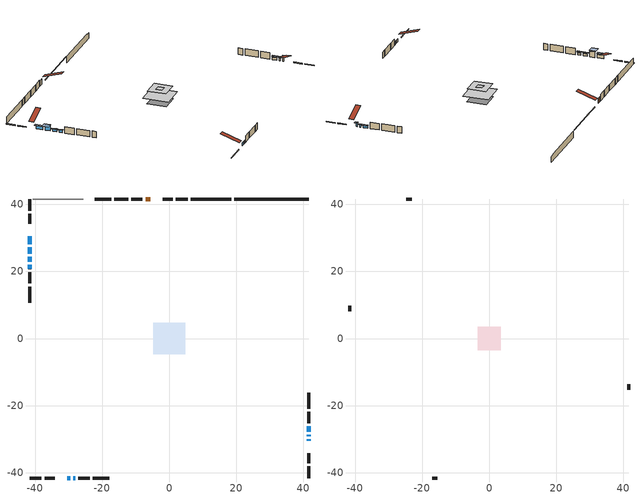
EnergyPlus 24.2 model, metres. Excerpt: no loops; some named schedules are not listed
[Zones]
conditioned space
 floor adiabatic (AdiabaticFloorConstruction): -4.72,-4.72 -4.72,4.72 4.72,4.72 4.72,-4.72 z0.75
 floor foundation (Slab1 construction): -3.57,-3.57 -3.57,3.57 3.57,3.57 3.57,-3.57 z-1.69
 wall outside (RimJoist2 construction): 5.46,41.62 1.98,41.62 / -41.62,-41.62 -38.15,-41.62 / -41.62,41.62 -41.62,38.15 / 41.62,-41.62 41.62,-38.15 z0.75:1.05
 wall outside (RimJoist3 construction): 1.06,41.62 -1.97,41.62 / -37.22,-41.62 -34.19,-41.62 / -41.62,37.22 -41.62,34.19 / 41.62,-37.22 41.62,-34.19 z0.75:1.05
 wall outside (AdiabaticWallConstruction 1): -5.68,41.62 -7.06,41.62 z0.75:2.78
 wall outside (AdiabaticWallConstruction): 41.62,-30.48 41.62,-30.08 z0.75:2.22; -41.62,30.48 -41.62,28.1 z0.75:2.15; -41.62,27.17 -41.62,25.34 z0.75:2.88; -30.48,-41.62 -29.57,-41.62 / -28.64,-41.62 -28.03,-41.62 z0.75:1.97; -41.62,24.41 -41.62,22.89 / -41.62,21.96 -41.62,20.74 / 41.62,-29.15 41.62,-28.69 / 41.62,-27.76 41.62,-26.24 z0.75:1.67
 wall outside (Wall1 construction): -7.99,41.62 -11.38,41.62 / -27.1,-41.62 -23.71,-41.62 / -41.62,19.81 -41.62,16.42 / 41.62,-25.31 41.62,-21.92 z0.75:3.19
 wall outside (Wall3 construction): -17.38,41.62 -22.21,41.62 / -22.78,-41.62 -17.95,-41.62 / -41.62,15.49 -41.62,10.66 / 41.62,-20.99 41.62,-16.16 z0.75:3.19
 wall foundation (FoundationWall1 construction): 19.44,41.62,-1.69 19.44,41.62,0.75 39.41,41.62,0.75 39.41,41.62,0.42 41.62,41.62,0.42 41.62,41.62,-1.69
 wall othersidecoefficients (RimJoist1 construction): 18.51,41.62 6.39,41.62 z0.75:1.05
 wall othersidecoefficients (Wall2 construction): -12.31,41.62 -16.45,41.62 z0.75:3.19
 wall adiabatic (Wall6 construction): -25.63,41.62 -40.7,41.62 z0.75:3.19
 window (WindowConstruction 7): 41.62,-30.48 41.62,-30.08 z0.75:2.22
 window (WindowConstruction): -41.62,30.48 -41.62,28.1 z0.75:2.15
 window (WindowConstruction 1): -41.62,27.17 -41.62,25.34 z0.75:2.88
 window (WindowConstruction 2): -30.48,-41.62 -29.57,-41.62 z0.75:1.97
 window (WindowConstruction 3): -41.62,24.41 -41.62,22.89 z0.75:1.66
 window (WindowConstruction 4): -41.62,21.96 -41.62,20.74 z0.75:1.66
 window (WindowConstruction 5): 41.62,-29.15 41.62,-28.69 z0.75:1.66
 window (WindowConstruction 6): 41.62,-27.76 41.62,-26.24 z0.75:1.66
 window (WindowConstruction 8): -28.64,-41.62 -28.03,-41.62 z0.75:1.97
 door (Door): -5.68,41.62 -7.06,41.62 z0.75:2.78
 ceiling adiabatic (AdiabaticFloorConstruction): 4.72,-4.72 4.72,4.72 -4.72,4.72 -4.72,-4.72 z0.75
attic - vented
 floor to conditioned space (Floor1 construction Reversed): -1.09,-1.09 -1.09,1.09 1.09,1.09 1.09,-1.09 z3.19
 floor to conditioned space (Floor2 construction Reversed): -3.43,-3.43 -3.43,3.43 3.43,3.43 3.43,-3.43 z3.19
 wall outside (Wall4 construction): -23.14,41.62 -24.7,41.62 / -17.02,-41.62 -15.46,-41.62 / -41.62,9.73 -41.62,8.16 / 41.62,-15.23 41.62,-13.66 z0.75:3.19
 roof outside (Roof1 construction): -4.75,41.62,3.19 -4.75,34.61,5.53 -2.9,34.61,5.53 -2.9,41.62,3.19; -31.41,-41.62,3.19 -31.41,-34.61,5.53 -33.26,-34.61,5.53 -33.26,-41.62,3.19; -41.62,31.41,3.19 -34.61,31.41,5.53 -34.61,33.26,5.53 -41.62,33.26,3.19; 41.62,-31.41,3.19 34.61,-31.41,5.53 34.61,-33.26,5.53 41.62,-33.26,3.19
shading: 41.62,-29.78 41.62,-30.78 42.54,-30.78 42.54,-29.78 z2.52; -41.62,27.8 -41.62,30.78 -42.54,30.78 -42.54,27.8 z2.44; -41.62,25.04 -41.62,27.47 -44.07,27.47 -44.07,25.04 z3.18; -41.62,22.59 -41.62,24.71 -42.23,24.71 -42.23,22.59 z1.96; -41.62,20.44 -41.62,22.26 -42.23,22.26 -42.23,20.44 z1.96; 41.62,-28.39 41.62,-29.45 42.23,-29.45 42.23,-28.39 z1.96; 41.62,-25.94 41.62,-28.06 42.54,-28.06 42.54,-25.94 z1.96
[Building]
Building 1: Terrain=Suburbs
[Site:Location]
Summerland CS_BC: Latitude {deg}=49.56; Longitude {deg}=-119.65; Time Zone {hr}=-8; Elevation {m}=454; Keep Site Location Information=Yes
[Site:GroundTemperature:Shallow]
5.06956, 3.19416, 3.04397, 3.93394, 7.50669, 11.0628, 14.1458, 16.0987, 16.2646, 14.6762, 11.6719, 8.22487
[Site:WaterMainsTemperature]
Calculation Method=Schedule; Temperature Schedule=mains temperature schedule
[Material] Roughness=Rough; Thermal Absorptance=0.9
Name | Thickness {m} | Conductivity {W/m-K} | Density {kg/m3} | Specific Heat {J/kg-K} | Solar Absorptance | Visible Absorptance
asphalt or fiberglass shingles | 0.00635 | 0.162714 | 1121.4 | 1465.45 | 0.4 | 0.4
ceiling loosefill ins | 0.169333 | 0.0480833 | 16.02 | 1046.75 | 0.7 | 0.7
ceiling stud and cavity | 0.1397 | 0.785492 | 65.682 | 1177.47 | 0.7 | 0.7
ceiling stud and cavity 1 | 0.1397 | 0.566682 | 65.682 | 1177.47 | 0.7 | 0.7
concrete 4.0 in. | 0.1016 | 1.803125 | 2242.8 | 837.4 | 0.7 | 0.7
concrete 8.0 in. | 0.2032 | 1.803125 | 2242.8 | 837.4 | 0.7 | 0.7
door material | 0.04445 | 0.188738 | 512.64 | 1214.23 | 0.7 | 0.7
exterior vertical ins | 0.0371966 | 0.029427 | 32.04 | 1214.23 | 0.7 | 0.7
floor covering | 0.0127 | 0.0433444 | 54.468 | 1339.84 | 0.6 | 0.6
floor rigid ins; wall rigid ins | 0.512978 | 0.029427 | 32.04 | 1214.23 | 0.7 | 0.7
floor stud and cavity | 0.1397 | 1.75129 | 37.0049 | 1207.88 | 0.7 | 0.7
furniture material conditioned space 1 | 0.1524 | 0.115458 | 640.8 | 1214.23 | 0.6 | 0.6
gypsum board | 0.0127 | 0.160291 | 801 | 837.4 | 0.6 | 0.6
gypsum board 1 | 0.0127 | 0.160291 | 801 | 837.4 | 0.7 | 0.7
osb sheathing 0.5 in. | 0.0127 | 0.115458 | 512.64 | 1214.23 | 0.7 | 0.7
osb sheathing 0.5 in. 1 | 0.0127 | 0.115458 | 512.64 | 1214.23 | 0.4 | 0.4
osb sheathing 0.75 in. | 0.01905 | 0.115458 | 512.64 | 1214.23 | 0.7 | 0.7
osb sheathing 2.0 in. | 0.0508 | 0.115458 | 512.64 | 1214.23 | 0.7 | 0.7
rim joist stud and cavity | 0.0508 | 0.0375102 | 125.044 | 1163.47 | 0.6 | 0.6
rim joist stud and cavity 1 | 0.0508 | 0.042578 | 125.044 | 1163.47 | 0.6 | 0.6
wall stud and cavity | 0.1397 | 0.0973478 | 139.0536 | 1170.24 | 0.7 | 0.7
wall stud and cavity 1 | 0.1397 | 0.11374 | 139.0536 | 1170.24 | 0.7 | 0.7
wall stud and cavity 2 | 0.1397 | 0.0979488 | 139.0536 | 1170.24 | 0.7 | 0.7
wall stud and cavity 3 | 0.0889 | 6.1454 | 50.32683 | 1063.81 | 0.6 | 0.6
wall stud and cavity 4 | 0.1397 | 0.0879052 | 139.0536 | 1170.24 | 0.7 | 0.7
wall stud and cavity 5 | 0.0889 | 0.380278 | 52.3479 | 1209.89 | 0.7 | 0.7
wall stud and cavity 6 | 0.0889 | 0.391764 | 83.0341 | 1211.67 | 0.7 | 0.7
wood siding | 0.0254 | 0.102417 | 544.68 | 1172.36 | 0.4 | 0.4
wood siding 1 | 0.00254 | 0.102417 | 544.68 | 1172.36 | 0.4 | 0.4
wood siding 2; wood siding 3; wood siding 4 | 0.0254 | 0.102417 | 544.68 | 1172.36 | 0.7 | 0.7
[WindowMaterial:SimpleGlazingSystem]
Name | U-Factor {W/m2-K} | Solar Heat Gain Coefficient
WindowMaterial | 2.92871 | 0.63
WindowMaterial 1 | 2.97187 | 0.6
WindowMaterial 2 | 2.99685 | 0.54
WindowMaterial 3 | 2.97868 | 0.56
WindowMaterial 4 | 3.05136 | 0.42
WindowMaterial 5 | 3.01275 | 0.58
WindowMaterial 6 | 3.01842 | 0.5
[Construction]
AdiabaticFloorConstruction: floor stud and cavity, floor rigid ins, osb sheathing 0.75 in., floor covering
AdiabaticWallConstruction: wood siding 3, wall rigid ins, wall stud and cavity 5, gypsum board
AdiabaticWallConstruction 1: wood siding 4, wall rigid ins, wall stud and cavity 5, gypsum board
Door: door material
Floor1 construction Reversed: gypsum board, ceiling stud and cavity, ceiling loosefill ins
Floor2 construction Reversed: gypsum board, ceiling stud and cavity 1, ceiling loosefill ins
FoundationWall1 construction: concrete 8.0 in., gypsum board 1
furniture construction conditioned space 1: furniture material conditioned space 1
PartitionWallConstruction: gypsum board, wall stud and cavity 6, gypsum board
RimJoist1 construction: osb sheathing 2.0 in., rim joist stud and cavity
RimJoist2 construction; RimJoist3 construction: wood siding 2, osb sheathing 2.0 in., rim joist stud and cavity 1
Roof1 construction: asphalt or fiberglass shingles
Slab1 construction: concrete 4.0 in.
Wall1 construction: wood siding, osb sheathing 0.5 in., wall stud and cavity, gypsum board
Wall2 construction: osb sheathing 0.5 in. 1, wall stud and cavity 1, gypsum board
Wall3 construction: wood siding, osb sheathing 0.5 in., wall stud and cavity 2, gypsum board
Wall4 construction: wood siding 1, wall stud and cavity 3
Wall6 construction: osb sheathing 0.5 in. 1, wall stud and cavity 4, gypsum board
WindowConstruction: WindowMaterial
WindowConstruction 1: WindowMaterial 1
WindowConstruction 2; WindowConstruction 4: WindowMaterial 2
WindowConstruction 3; WindowConstruction 6: WindowMaterial 3
WindowConstruction 5: WindowMaterial 4
WindowConstruction 7: WindowMaterial 5
WindowConstruction 8: WindowMaterial 6
[Zone] Multiplier=1; Part of Total Floor Area=Yes
Name | Volume {m3}
attic - vented | 19.7231
conditioned space | 360.1
[Space]
Name | Zone | Volume {m3}
attic - vented 1 | attic - vented | 19.7231
conditioned space 1 | conditioned space | 360.1
[ZoneInfiltration:EffectiveLeakageArea]
infil attic - vented 1: Zone or Space=attic - vented 1; Schedule=Always On Discrete; Effective Air Leakage Area {cm2}=2492.64; Stack Coefficient=0.000332256; Wind Coefficient=1.23156e-05
[ZoneMixing]
whole house fan mix: Zone or Space=attic - vented; Schedule=Always On Continuous; Design Flow Rate Calculation Method=Flow/Zone; Design Flow Rate {m3/s}=0; Source Zone or Space=conditioned space
[SurfaceProperty:OtherSideCoefficients]
other non-freezing space: Combined Convective/Radiative Film Coefficient {W/m2-K}=8.35; Constant Temperature Coefficient=1; External Dry-Bulb Temperature Coefficient=0; Ground Temperature Coefficient=0; Wind Speed Coefficient=0; Zone Air Temperature Coefficient=0; Constant Temperature Schedule=other non-freezing space; Previous Other Side Temperature Coefficient=0
[SurfaceProperty:ExposedFoundationPerimeter]
Slab1: Exposed Perimeter Calculation Method=TotalExposedPerimeter; Total Exposed Perimeter {m}=22.189
[InternalMass] Zone or ZoneList=conditioned space; Space or SpaceList=conditioned space 1
Name | Construction | Surface Area {m2}
furniture mass conditioned space 1 | furniture construction conditioned space 1 | 56.0841
partition wall mass | PartitionWallConstruction | 140.21
[Lights]
interior lighting: Zone or ZoneList or Space or SpaceList=conditioned space 1; Schedule=interior lighting schedule; Design Level Calculation Method=LightingLevel; Lighting Level {W}=343.2; Return Air Fraction=0; Fraction Radiant=0.6; Fraction Visible=0.2; Fraction Replaceable=1
[People]
occupants: Zone or ZoneList or Space or SpaceList=conditioned space 1; Number of People Schedule=occupants schedule; Number of People Calculation Method=People; Number of People=3; Fraction Radiant=0.314171; Sensible Heat Fraction=0.56303; Activity Level Schedule=occupants activity schedule; Carbon Dioxide Generation Rate {m3/s-W}=0; Enable ASHRAE 55 Comfort Warnings=No; Mean Radiant Temperature Calculation Type=EnclosureAveraged
[ElectricEquipment] Zone or ZoneList or Space or SpaceList=conditioned space 1; Design Level Calculation Method=EquipmentLevel
Name | Schedule | Design Level {W} | Fraction Latent | Fraction Radiant | Fraction Lost
clothes dryer | clothes dryer schedule | 140.772 | 0.015 | 0.081 | 0.85
clothes washer | clothes washer schedule | 32.1985 | 0.03 | 0.162 | 0.7
cooking range | cooking range schedule | 208.969 | 0.08 | 0.432 | 0.2
dishwasher | dishwasher schedule | 66.8632 | 0.3 | 0.18 | 0.4
fridge | fridge schedule | 72.9452 | 0 | 0.6 | 0
mech vent bath fan 0 | mech vent bath fan 0 schedule | 25.1 | 0 | 0 | 1
mech vent bath fan 1 | mech vent bath fan 1 schedule | 25.1 | 0 | 0 | 1
mech vent house fan | mech vent house fan schedule | 0 | 0 | 0 | 1
mech vent house fan cfis | mech vent house fan cfis schedule | 0 | 0 | 0 | 0
mech vent range fan 0 | mech vent range fan 0 schedule | 57 | 0 | 0 | 1
misc plug loads | misc plug loads schedule | 494.7 | 0.045 | 0.513 | 0.1
whole house fan | Always On Discrete | 0 | 0 | 0 | 1
[OtherEquipment] Zone or ZoneList or Space or SpaceList=conditioned space 1; Design Level Calculation Method=EquipmentLevel
Name | Fuel Type | Schedule | Design Level {W} | Fraction Latent | Fraction Radiant | Fraction Lost
clothes dryer 1 | Electricity | clothes dryer schedule | 0 | 0.015 | 0.081 | 0.85
cooking range 1 | Electricity | cooking range schedule | 0 | 0.08 | 0.432 | 0.2
general water use latent | None | general water use schedule | 59.3978 | 1 | 0 | 0
general water use sensible | None | general water use schedule | -58.539 | 0 | 0.6 | 0
mech vent house fan latent load | None | Always On Discrete | 0 | 1 | 0 | 0
mech vent house fan sensible load | None | Always On Discrete | 0 | 0 | 0 | 0
water heater energy adjustment1 | Electricity | Always On Discrete | 0.01 | 0 | 0 | 1
[ZoneInfiltration:DesignFlowRate] Zone or ZoneList or Space or SpaceList=conditioned space 1; Schedule=Always On Discrete; Design Flow Rate Calculation Method=Flow/Zone; Design Flow Rate {m3/s}=0
infil flow; natural vent flow; whole house fan flow
[AvailabilityManager:Scheduled]
central ac and furnace airloop Availability Manager: Schedule=Always On Discrete
[Foundation:Kiva]
Foundation Kiva 1: Initial Indoor Air Temperature {C}=18; Wall Height Above Grade {m}=0.749991; Wall Depth Below Slab {m}=0.2032; Custom Block Material Name 1=exterior vertical ins; Custom Block Depth 1 {m}=2.43998; Custom Block X Position 1 {m}=0.2159; Custom Block Z Position 1 {m}=0
[Foundation:Kiva:Settings]
Soil Conductivity {W/m-K}=0.849921; Soil Density {kg/m3}=1842.3; Soil Specific Heat {J/kg-K}=418.7; Ground Solar Absorptivity=0.9; Ground Thermal Absorptivity=0.9; Ground Surface Roughness {m}=0.03; Far-Field Width {m}=40; Deep-Ground Boundary Condition=ZeroFlux; Deep-Ground Depth {m}=40; Minimum Cell Dimension {m}=0.2; Maximum Cell Growth Coefficient=3; Simulation Timestep=Timestep
[Exterior:Lights]
exterior lighting: Schedule=exterior lighting schedule; Design Level {W}=75.6
[EnergyManagementSystem:GlobalVariable]
central_ac_and_furnace_airloop_Fan_RTF
infil_program_Qfan
infil_program_Qinf
natural_vent_program_Qnv
natural_vent_program_Qwhf
[EnergyManagementSystem:Sensor]
Name | Output:Variable or Output:Meter Index Key | Output:Variable or Output:Meter
airflow_gain | infil flow | Infiltration Sensible Heat Gain Energy
airflow_gain_1 | natural vent flow | Infiltration Sensible Heat Gain Energy
airflow_gain_2 | whole house fan flow | Infiltration Sensible Heat Gain Energy
airflow_loss | infil flow | Infiltration Sensible Heat Loss Energy
airflow_loss_1 | natural vent flow | Infiltration Sensible Heat Loss Energy
airflow_loss_2 | whole house fan flow | Infiltration Sensible Heat Loss Energy
clg_load_cond |  | Cooling:EnergyTransfer:Zone:CONDITIONED SPACE
clg_sp_s; clg_sp_s_1 | cooling setpoint | Schedule Value
clothes_dryer_exhaust_0_sch_s | clothes dryer exhaust 0 schedule | Schedule Value
cool_season | cooling season schedule | Schedule Value
htg_load_cond |  | Heating:EnergyTransfer:Zone:CONDITIONED SPACE
htg_sp_s; htg_sp_s_1 | heating setpoint | Schedule Value
ig_ee_conv | clothes dryer | Electric Equipment Convective Heating Energy
ig_ee_conv_2 | cooking range | Electric Equipment Convective Heating Energy
ig_ee_conv_4 | fridge | Electric Equipment Convective Heating Energy
ig_ee_conv_5 | misc plug loads | Electric Equipment Convective Heating Energy
ig_ee_conv_6 | whole house fan | Electric Equipment Convective Heating Energy
ig_ee_rad | clothes dryer | Electric Equipment Radiant Heating Energy
ig_ee_rad_2 | cooking range | Electric Equipment Radiant Heating Energy
ig_ee_rad_4 | fridge | Electric Equipment Radiant Heating Energy
ig_ee_rad_5 | misc plug loads | Electric Equipment Radiant Heating Energy
ig_ee_rad_6 | whole house fan | Electric Equipment Radiant Heating Energy
ig_lgt_conv | interior lighting | Lights Convective Heating Energy
ig_lgt_rad | interior lighting | Lights Radiant Heating Energy
ig_lgt_vis | interior lighting | Lights Visible Radiation Heating Energy
ig_oe_conv | clothes dryer 1 | Other Equipment Convective Heating Energy
ig_oe_conv_1 | cooking range 1 | Other Equipment Convective Heating Energy
ig_oe_conv_2 | general water use latent | Other Equipment Convective Heating Energy
ig_oe_conv_3 | general water use sensible | Other Equipment Convective Heating Energy
ig_oe_conv_4 | water heater energy adjustment1 | Other Equipment Convective Heating Energy
ig_oe_rad | clothes dryer 1 | Other Equipment Radiant Heating Energy
ig_oe_rad_1 | cooking range 1 | Other Equipment Radiant Heating Energy
ig_oe_rad_2 | general water use latent | Other Equipment Radiant Heating Energy
ig_oe_rad_3 | general water use sensible | Other Equipment Radiant Heating Energy
ig_oe_rad_4 | water heater energy adjustment1 | Other Equipment Radiant Heating Energy
ig_ppl_conv | occupants | People Convective Heating Energy
ig_ppl_rad | occupants | People Radiant Heating Energy
im_conv | furniture mass conditioned space 1 | Surface Inside Face Convection Heat Gain Energy
im_conv_1 | partition wall mass | Surface Inside Face Convection Heat Gain Energy
im_ig | furniture mass conditioned space 1 | Surface Inside Face Internal Gains Radiation Heat Gain Energy
im_ig_1 | partition wall mass | Surface Inside Face Internal Gains Radiation Heat Gain Energy
im_lgt | furniture mass conditioned space 1 | Surface Inside Face Lights Radiation Heat Gain Energy
im_lgt_1 | partition wall mass | Surface Inside Face Lights Radiation Heat Gain Energy
im_sol | furniture mass conditioned space 1 | Surface Inside Face Solar Radiation Heat Gain Energy
im_sol_1 | partition wall mass | Surface Inside Face Solar Radiation Heat Gain Energy
im_surf | furniture mass conditioned space 1 | Surface Inside Face Net Surface Thermal Radiation Heat Gain Energy
im_surf_1 | partition wall mass | Surface Inside Face Net Surface Thermal Radiation Heat Gain Energy
mech_vent_bath_fan_0_sch_s | mech vent bath fan 0 schedule | Schedule Value
mech_vent_bath_fan_1_sch_s | mech vent bath fan 1 schedule | Schedule Value
mech_vent_range_fan_0_sch_s | mech vent range fan 0 schedule | Schedule Value
mv_conv | mech vent bath fan 0 | Electric Equipment Convective Heating Energy
mv_conv_1 | mech vent bath fan 1 | Electric Equipment Convective Heating Energy
mv_conv_2 | mech vent house fan | Electric Equipment Convective Heating Energy
mv_conv_3 | mech vent house fan cfis | Electric Equipment Convective Heating Energy
mv_conv_4 | mech vent range fan 0 | Electric Equipment Convective Heating Energy
mv_conv_5 | mech vent house fan latent load | Other Equipment Convective Heating Energy
mv_conv_6 | mech vent house fan sensible load | Other Equipment Convective Heating Energy
mv_rad | mech vent bath fan 0 | Electric Equipment Radiant Heating Energy
mv_rad_1 | mech vent bath fan 1 | Electric Equipment Radiant Heating Energy
mv_rad_2 | mech vent house fan | Electric Equipment Radiant Heating Energy
mv_rad_3 | mech vent house fan cfis | Electric Equipment Radiant Heating Energy
mv_rad_4 | mech vent range fan 0 | Electric Equipment Radiant Heating Energy
mv_rad_5 | mech vent house fan latent load | Other Equipment Radiant Heating Energy
mv_rad_6 | mech vent house fan sensible load | Other Equipment Radiant Heating Energy
natural_vent_s | natural vent schedule | Schedule Value
oa_temp |  | Site Outdoor Air Drybulb Temperature
out_pb_s |  | Site Outdoor Air Barometric Pressure
out_wt_s |  | Site Outdoor Air Humidity Ratio
site_vw_s |  | Site Wind Speed
ss_back_out | Window1 | Surface Window Shortwave from Zone Back Out Window Heat Transfer Rate
ss_back_out_1 | Window2 | Surface Window Shortwave from Zone Back Out Window Heat Transfer Rate
ss_back_out_2 | Window3 | Surface Window Shortwave from Zone Back Out Window Heat Transfer Rate
ss_back_out_3 | Window4 | Surface Window Shortwave from Zone Back Out Window Heat Transfer Rate
ss_back_out_4 | Window5 | Surface Window Shortwave from Zone Back Out Window Heat Transfer Rate
ss_back_out_5 | Window6 | Surface Window Shortwave from Zone Back Out Window Heat Transfer Rate
ss_back_out_6 | Window7 | Surface Window Shortwave from Zone Back Out Window Heat Transfer Rate
ss_back_out_7 | Window8 | Surface Window Shortwave from Zone Back Out Window Heat Transfer Rate
ss_back_out_8 | Window9 | Surface Window Shortwave from Zone Back Out Window Heat Transfer Rate
ss_conv | Door1 | Surface Inside Face Convection Heat Gain Energy
ss_conv_1 | Window1 | Surface Inside Face Convection Heat Gain Energy
ss_conv_2 | Window2 | Surface Inside Face Convection Heat Gain Energy
ss_conv_3 | Window3 | Surface Inside Face Convection Heat Gain Energy
ss_conv_4 | Window4 | Surface Inside Face Convection Heat Gain Energy
ss_conv_5 | Window5 | Surface Inside Face Convection Heat Gain Energy
ss_conv_6 | Window6 | Surface Inside Face Convection Heat Gain Energy
ss_conv_7 | Window7 | Surface Inside Face Convection Heat Gain Energy
ss_conv_8 | Window8 | Surface Inside Face Convection Heat Gain Energy
ss_conv_9 | Window9 | Surface Inside Face Convection Heat Gain Energy
ss_ig | Door1 | Surface Inside Face Internal Gains Radiation Heat Gain Energy
ss_ig_1 | Window1 | Surface Inside Face Internal Gains Radiation Heat Gain Energy
ss_ig_2 | Window2 | Surface Inside Face Internal Gains Radiation Heat Gain Energy
ss_ig_3 | Window3 | Surface Inside Face Internal Gains Radiation Heat Gain Energy
ss_ig_4 | Window4 | Surface Inside Face Internal Gains Radiation Heat Gain Energy
ss_ig_5 | Window5 | Surface Inside Face Internal Gains Radiation Heat Gain Energy
ss_ig_6 | Window6 | Surface Inside Face Internal Gains Radiation Heat Gain Energy
ss_ig_7 | Window7 | Surface Inside Face Internal Gains Radiation Heat Gain Energy
ss_ig_8 | Window8 | Surface Inside Face Internal Gains Radiation Heat Gain Energy
ss_ig_9 | Window9 | Surface Inside Face Internal Gains Radiation Heat Gain Energy
ss_lgt | Door1 | Surface Inside Face Lights Radiation Heat Gain Energy
ss_sol | Door1 | Surface Inside Face Solar Radiation Heat Gain Energy
ss_surf | Door1 | Surface Inside Face Net Surface Thermal Radiation Heat Gain Energy
ss_surf_1 | Window1 | Surface Inside Face Net Surface Thermal Radiation Heat Gain Energy
ss_surf_2 | Window2 | Surface Inside Face Net Surface Thermal Radiation Heat Gain Energy
ss_surf_3 | Window3 | Surface Inside Face Net Surface Thermal Radiation Heat Gain Energy
ss_surf_4 | Window4 | Surface Inside Face Net Surface Thermal Radiation Heat Gain Energy
ss_surf_5 | Window5 | Surface Inside Face Net Surface Thermal Radiation Heat Gain Energy
ss_surf_6 | Window6 | Surface Inside Face Net Surface Thermal Radiation Heat Gain Energy
ss_surf_7 | Window7 | Surface Inside Face Net Surface Thermal Radiation Heat Gain Energy
ss_surf_8 | Window8 | Surface Inside Face Net Surface Thermal Radiation Heat Gain Energy
ss_surf_9 | Window9 | Surface Inside Face Net Surface Thermal Radiation Heat Gain Energy
ss_trans_in | Window1 | Surface Window Transmitted Solar Radiation Rate
ss_trans_in_1 | Window2 | Surface Window Transmitted Solar Radiation Rate
ss_trans_in_2 | Window3 | Surface Window Transmitted Solar Radiation Rate
ss_trans_in_3 | Window4 | Surface Window Transmitted Solar Radiation Rate
ss_trans_in_4 | Window5 | Surface Window Transmitted Solar Radiation Rate
ss_trans_in_5 | Window6 | Surface Window Transmitted Solar Radiation Rate
ss_trans_in_6 | Window7 | Surface Window Transmitted Solar Radiation Rate
ss_trans_in_7 | Window8 | Surface Window Transmitted Solar Radiation Rate
ss_trans_in_8 | Window9 | Surface Window Transmitted Solar Radiation Rate
ss_trans_out | Window1 | Surface Inside Face Initial Transmitted Diffuse Transmitted Out Window Solar Radiation Rate
ss_trans_out_1 | Window2 | Surface Inside Face Initial Transmitted Diffuse Transmitted Out Window Solar Radiation Rate
ss_trans_out_2 | Window3 | Surface Inside Face Initial Transmitted Diffuse Transmitted Out Window Solar Radiation Rate
ss_trans_out_3 | Window4 | Surface Inside Face Initial Transmitted Diffuse Transmitted Out Window Solar Radiation Rate
ss_trans_out_4 | Window5 | Surface Inside Face Initial Transmitted Diffuse Transmitted Out Window Solar Radiation Rate
ss_trans_out_5 | Window6 | Surface Inside Face Initial Transmitted Diffuse Transmitted Out Window Solar Radiation Rate
ss_trans_out_6 | Window7 | Surface Inside Face Initial Transmitted Diffuse Transmitted Out Window Solar Radiation Rate
ss_trans_out_7 | Window8 | Surface Inside Face Initial Transmitted Diffuse Transmitted Out Window Solar Radiation Rate
ss_trans_out_8 | Window9 | Surface Inside Face Initial Transmitted Diffuse Transmitted Out Window Solar Radiation Rate
s_conv | Floor1 | Surface Inside Face Convection Heat Gain Energy
s_conv_1 | Floor2 | Surface Inside Face Convection Heat Gain Energy
s_conv_10 | RimJoist3:0 | Surface Inside Face Convection Heat Gain Energy
s_conv_11 | RimJoist3:180 | Surface Inside Face Convection Heat Gain Energy
s_conv_12 | RimJoist3:270 | Surface Inside Face Convection Heat Gain Energy
s_conv_13 | RimJoist3:90 | Surface Inside Face Convection Heat Gain Energy
s_conv_14 | Slab1 | Surface Inside Face Convection Heat Gain Energy
s_conv_15 | Wall1:0 | Surface Inside Face Convection Heat Gain Energy
s_conv_16 | Wall1:180 | Surface Inside Face Convection Heat Gain Energy
s_conv_17 | Wall1:270 | Surface Inside Face Convection Heat Gain Energy
s_conv_18 | Wall1:90 | Surface Inside Face Convection Heat Gain Energy
s_conv_19 | Wall2 | Surface Inside Face Convection Heat Gain Energy
s_conv_2 | FoundationWall1 | Surface Inside Face Convection Heat Gain Energy
s_conv_20 | Wall3:0 | Surface Inside Face Convection Heat Gain Energy
s_conv_21 | Wall3:180 | Surface Inside Face Convection Heat Gain Energy
s_conv_22 | Wall3:270 | Surface Inside Face Convection Heat Gain Energy
s_conv_23 | Wall3:90 | Surface Inside Face Convection Heat Gain Energy
s_conv_24 | Wall6 | Surface Inside Face Convection Heat Gain Energy
s_conv_3 | inferred conditioned ceiling | Surface Inside Face Convection Heat Gain Energy
